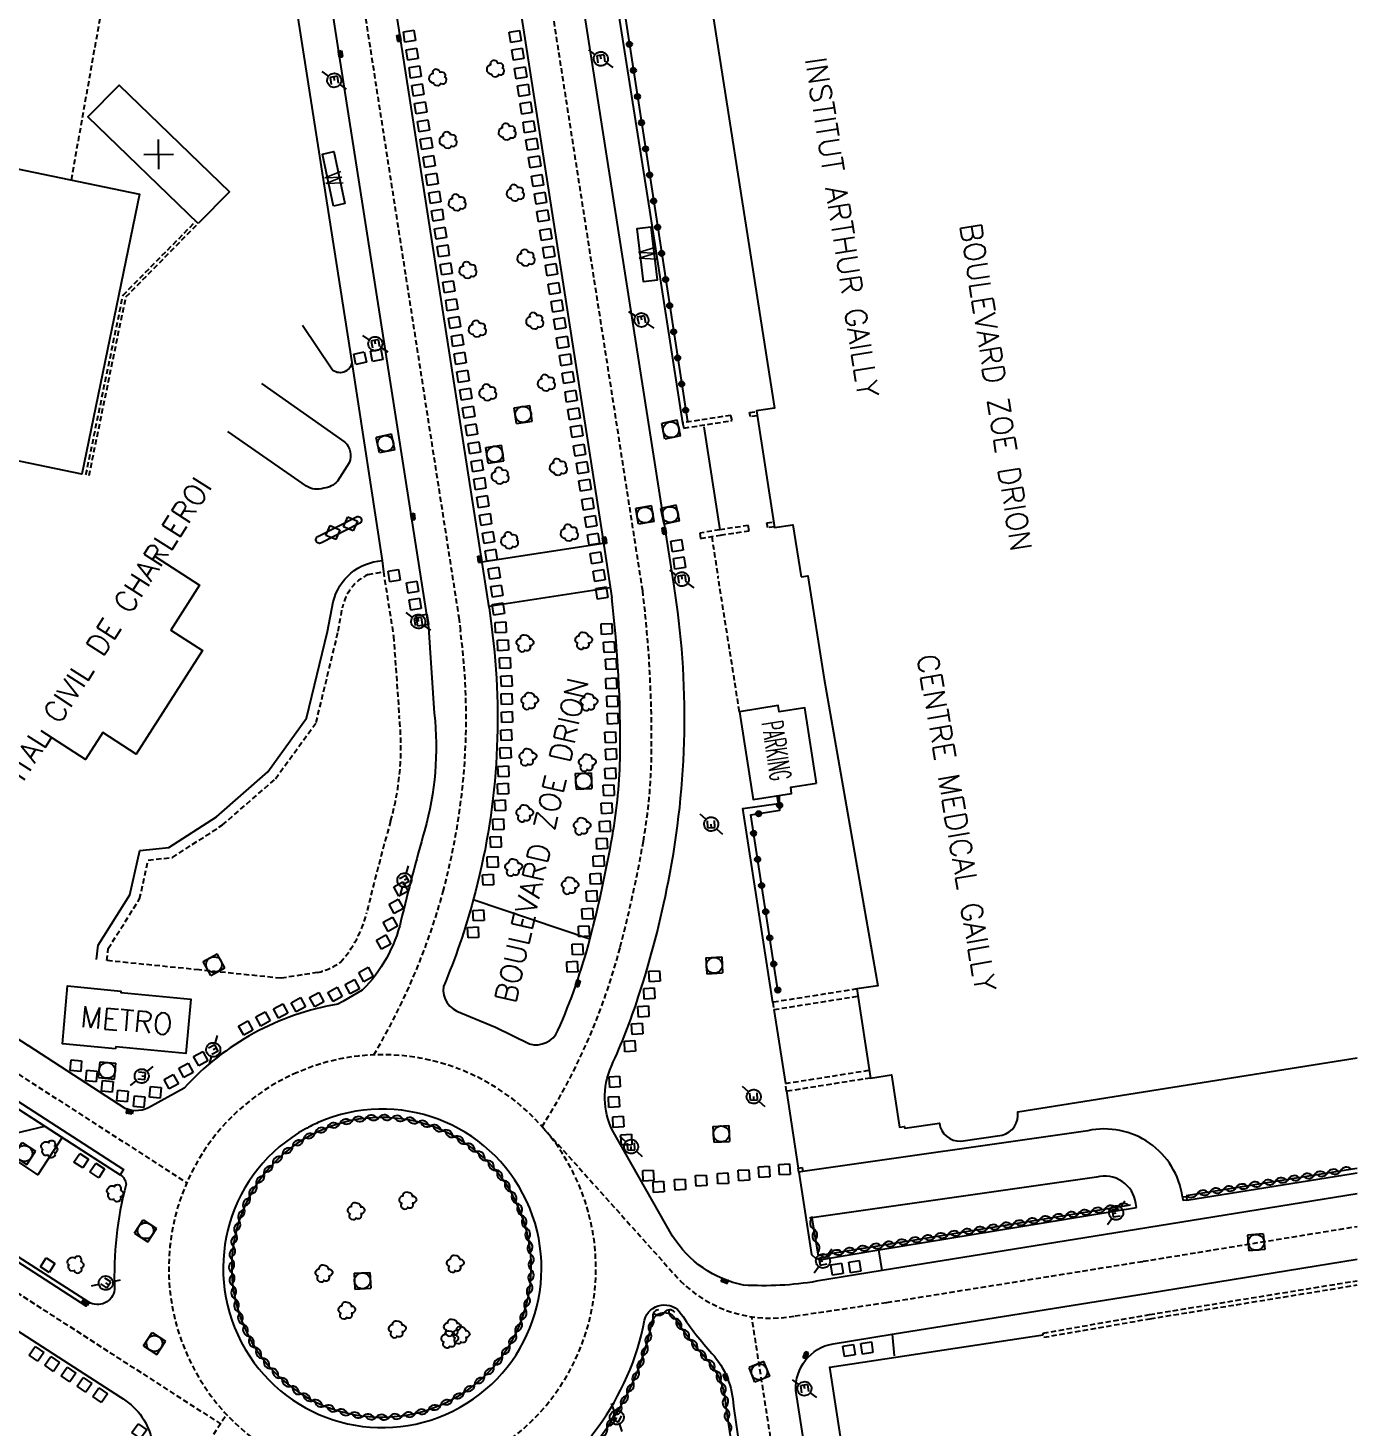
# Model space of a CAD drawing. Header units: millimetres. Extents: x 155000 to 156001, y 122000 to 123001.
# Drawn here: x 155874.3 to 156000, y 122378.2 to 122510.5 of the extents above; entities that cross this region are included whole.
import ezdxf
from ezdxf.enums import TextEntityAlignment as Align

# ---------------------------------------------------------------- set-up
doc = ezdxf.new("R2010")
doc.units = ezdxf.units.MM
doc.linetypes.add('DASHED', pattern=[0.75, 0.5, -0.25])
doc.layers.get('0').update_dxf_attribs({"linetype": 'CONTINUOUS'})
for name, color, linetype in [('W0001', 6, 'DASHED'), ('W0008', 7, 'CONTINUOUS'), ('W0100', 7, 'CONTINUOUS'), ('W0112', 1, 'DASHED'), ('W0300', 7, 'CONTINUOUS'), ('W0310', 3, 'CONTINUOUS'), ('W0322', 7, 'CONTINUOUS'), ('W0334', 7, 'CONTINUOUS'), ('W0400', 7, 'CONTINUOUS'), ('W0420', 7, 'CONTINUOUS'), ('W0471', 7, 'CONTINUOUS'), ('W0984', 7, 'CONTINUOUS'), ('W0989', 7, 'CONTINUOUS'), ('W0991', 7, 'CONTINUOUS')]:
    doc.layers.add(name, color=color, linetype=linetype)
doc.styles.get("Standard").update_dxf_attribs({"font": 'romans.shx', "width": 0.85})

# ---------------------------------------------------------------- blocks, each defined once
blk = doc.blocks.new('T420')
for p, q in [((0.7499999999708962, 0.75), (-0.7500000000291038, 0.75)), ((-0.7500000000291038, 0.75), (-0.7500000000291038, -0.75)), ((0.75, 0.75), (0.75, -0.75)), ((0.7499999999708962, -0.75), (-0.7500000000291038, -0.75))]:
    blk.add_line(p, q)
blk.add_ellipse((0, 0), major_axis=(-0.5303300858918937, 0.5303300858918937), ratio=0.9999999999925214, start_param=3.926990816990981, end_param=10.21017612417057)
blk = doc.blocks.new('T400')
for p, q in [((-0.15, 0.3), (0.15, 0.3)), ((-0.15, -0.25), (-0.15, 0.3)), ((-0.15, 0.15), (0.15, 0.15)), ((-0.15, 0), (0.15, 0)), ((0.15, 0.3), (0.15, -0.25)), ((-0.15, -0.15), (0.15, -0.15)), ((-0.15, -0.25), (-0.15, -0.3)), ((-0.15, -0.3), (0.15, -0.3)), ((0.15, -0.3), (0.15, -0.25))]:
    blk.add_line(p, q)
blk = doc.blocks.new('t112o')
at = {"color": 0, "linetype": 'Continuous'}
for p, q in [((-0.5, 0.5), (0.5, 0.5)), ((-0.5, -0.5), (-0.5, 0.5)), ((0.5, 0.5), (0.5, -0.5)), ((0.5, -0.5), (-0.5, -0.5))]:
    blk.add_line(p, q, dxfattribs=at)
blk = doc.blocks.new('T300')
for p, q in [((-0.7999991999999999, 0.5142852), (-0.8571420000000001, 0.3428568)), ((-0.8571420000000001, 0.3428568), (-0.8571420000000001, 0.1714284)), ((-0.8571420000000001, 0.1714284), (-0.7428564, 0.05714279999999999)), ((-0.6857135999999999, 0.6285708), (-0.7999991999999999, 0.5142852)), ((-0.7999991999999999, -0.05714279999999999), (-0.7428564, 0.05714279999999999)), ((-0.7428564, 0.05714279999999999), (-0.6857135999999999, 0.1142856)), ((-0.5714279999999999, 0.6857135999999999), (-0.6857135999999999, 0.6285708)), ((-0.4571423999999999, 0.6857135999999999), (-0.5714279999999999, 0.6857135999999999)), ((-0.285714, 0.6285708), (-0.4571423999999999, 0.6857135999999999)), ((-0.285714, 0.6285708), (-0.1714284, 0.7428564)), ((-0.2285712, 0.5714279999999999), (-0.285714, 0.6285708)), ((-0.1714284, 0.7428564), (-0.05714279999999999, 0.7999991999999999)), ((-0.05714279999999999, 0.7999991999999999), (0.05714279999999999, 0.7999991999999999)), ((0.05714279999999999, 0.7999991999999999), (0.2285712, 0.7428564)), ((0.2285712, 0.7428564), (0.3428568, 0.6285708)), ((0.3428568, 0.6285708), (0.3999996, 0.5142852)), ((0.4571423999999999, 0.4571423999999999), (0.3428568, 0.4571423999999999)), ((0.3999996, 0.5142852), (0.3999996, 0.4571423999999999)), ((0.5714279999999999, 0.3999996), (0.4571423999999999, 0.4571423999999999)), ((0.5714279999999999, 0.3999996), (0.6857135999999999, 0.285714)), ((0.6857135999999999, 0.285714), (0.7428564, 0.1714284)), ((0.7428564, 0.05714279999999999), (0.6857135999999999, -0.1714284)), ((0.7428564, 0.1714284), (0.7428564, 0.05714279999999999)), ((-0.7999991999999999, -0.1714284), (-0.7999991999999999, -0.05714279999999999)), ((-0.7999991999999999, -0.2285712), (-0.7999991999999999, -0.1714284)), ((-0.7428564, -0.3428568), (-0.7999991999999999, -0.2285712)), ((-0.6857135999999999, -0.3999996), (-0.7428564, -0.3428568)), ((-0.5142852, -0.4571423999999999), (-0.6857135999999999, -0.3999996)), ((-0.3999996, -0.4571423999999999), (-0.5142852, -0.4571423999999999)), ((-0.3999996, -0.4571423999999999), (-0.3428568, -0.4571423999999999)), ((-0.3428568, -0.4571423999999999), (-0.3428568, -0.3999996)), ((-0.3428568, -0.5142852), (-0.3428568, -0.4571423999999999)), ((-0.285714, -0.6285708), (-0.3428568, -0.5142852)), ((-0.1714284, -0.7428564), (-0.285714, -0.6285708)), ((-0.05714279999999999, -0.7999991999999999), (-0.1714284, -0.7428564)), ((0.05714279999999999, -0.7999991999999999), (-0.05714279999999999, -0.7999991999999999)), ((0.1714284, -0.7428564), (0.05714279999999999, -0.7999991999999999)), ((0.2285712, -0.6857135999999999), (0.1714284, -0.7428564)), ((0.285714, -0.4571423999999999), (0.2285712, -0.4571423999999999)), ((0.285714, -0.6285708), (0.2285712, -0.6857135999999999)), ((0.4571423999999999, -0.3999996), (0.285714, -0.4571423999999999)), ((0.3428568, -0.5142852), (0.285714, -0.6285708)), ((0.3428568, -0.5142852), (0.3428568, -0.4571423999999999)), ((0.5714279999999999, -0.3428568), (0.4571423999999999, -0.3999996)), ((0.6285708, -0.285714), (0.5714279999999999, -0.3428568)), ((0.6857135999999999, -0.1714284), (0.6285708, -0.285714))]:
    blk.add_line(p, q)
blk = doc.blocks.new('T471')
for p, q in [((-0.333334, 0.333334), (-0.333334, -0.333334)), ((-0.333334, 0.333334), (0.333334, 0.333334)), ((-0.333334, 0), (0, 0)), ((0.500001, 0.500001), (1.000002, 1.000002)), ((-0.500001, -0.500001), (-1.000002, -1.000002)), ((-0.333334, -0.333334), (0.333334, -0.333334))]:
    blk.add_line(p, q)
blk.add_ellipse((0, 0), major_axis=(0.4714054636000732, 0.4714054636000732), ratio=1, start_param=5.497787143782138, end_param=11.78097245096172)
blk = doc.blocks.new('t310o')
at = {"color": 0, "linetype": 'Continuous'}
for centre, start, end in [((-0.4999987064074958, 0.3750017247803044), 216.8699, 323.1304), ((0.5000012935925042, -0.3749982752196956), 36.8699, 143.1303)]:
    blk.add_arc(centre, 0.625, start, end, dxfattribs=at)
blk = doc.blocks.new('t322o')
at = {"color": 0, "linetype": 'Continuous'}
for radius in [0.25, 0.150337]:
    blk.add_circle((0, 0), radius, dxfattribs=at)
blk = doc.blocks.new('t991o')
at = {"color": 0, "linetype": 'Continuous'}
for p, q in [((-1, 1), (1, -1)), ((-1, -1), (1, 1))]:
    blk.add_line(p, q, dxfattribs=at)

msp = doc.modelspace()

# ---------------------------------------------------------------- linework, layer by layer
at = {"layer": 'W0001'}
msp.add_line((155949.1647414594, 122347.658268923), (155942.7562911717, 122388.6730963381), dxfattribs=at)
for points in [[(155932.44955, 122457.2924), (155921.4102617521, 122528.1559095324), (155918.3177271657, 122547.8524231566), (155905.0772499443, 122632.8850538712), (155899.0080375412, 122671.787539281), (155890.2622931431, 122688.8061915569)], [(155884.4535130844, 122688.0111165907), (155881.1718870843, 122672.0390495929), (155890.536484544, 122612.2106463129), (155915.0538, 122454.7841)], [(155872.7858533316, 122412.0140660714), (155889.3235159708, 122401.3505603281)], [(155863.146258667, 122397.4946338065), (155892.5069553323, 122378.5628195382)]]:
    msp.add_lwpolyline(points, dxfattribs=at)
for points in [[(155922.929409395, 122406.6530702419, 0.07769470538932331), (155930.3238902306, 122423.6257156022, 0.0204250251910115), (155932.5065857594, 122433.6231992737, 0.04026574343953638), (155933.2790193394, 122441.8498826426, 0.03282134870925787), (155932.44955, 122457.2924, 0.03282134870925787)], [(155915.0538, 122454.7841), (155915.206719343, 122453.5421392853, -0.09954949020885447), (155913.5617454217, 122428.8641897372, -0.06827633111244684), (155907.0117142381, 122413.4298368307, 0.3858903528674036)], [(155922.929409395, 122406.6530702419), (155935.9865736148, 122392.0797814559, 0.247681083815321), (155946.8568378898, 122388.7525191256), (155955.5399422449, 122390.0262487532), (155955.5399422449, 122390.0262487532), (155979.7760505373, 122393.9189879244), (156000, 122397.2155642616)], [(155881.9790007517, 122361.9693278728), (155885.0711342775, 122366.7839742592), (155893.0727151276, 122379.4590214566, -0.4146805340728321)]]:
    msp.add_lwpolyline(points, format="xyb", dxfattribs=at)
msp.add_lwpolyline([(155899.0673256762, 122411.4494588835, 113.8767783330052), (155899.711778303, 122411.7456994492, 0.008781421591290021)], format="xyb", close=True, dxfattribs=at)
at = {"layer": 'W0008'}
for points in [[(155917.9113, 122455.722), (155909.7297, 122508.2833), (155905.271, 122536.7269), (155902.1627, 122556.7659), (155901.5535, 122560.5538), (155893.8939, 122610.3296), (155884.5089, 122670.142, -0.3678190154279645), (155888.9488, 122676.1417, -0.417262870643471), (155896.0474, 122671.3284), (155905.2573, 122612.3544), (155913.0777, 122562.2716), (155913.6318, 122558.6271), (155920.6653, 122513.5712), (155928.5977, 122462.6642), (155929.5203, 122456.6293)], [(155868.2229, 122647.0514), (155875.8739, 122659.15, -0.6088160335352614), (155880.2602, 122658.4148), (155883.5713, 122637.3666), (155887.5478, 122611.7417), (155893.7494606347, 122571.7939332077), (155893.9965, 122570.216), (155899.182, 122537.2976), (155903.8132, 122507.4491), (155912.1963, 122453.8462)], [(155868.2229, 122647.0514), (155848.2393, 122615.5187), (155830.4347, 122587.3991), (155816.0378, 122564.7912), (155798.9154, 122537.8153), (155769.1779, 122490.8932, 0.1788656317342895), (155768.1889, 122487.9234), (155768.5537999998, 122484.4106, 0.2374774526673518), (155769.5723, 122482.2792), (155778.8308, 122476.1832), (155805.098, 122459.1971), (155846.3921, 122432.4478), (155874.3238628898, 122414.3306599096)], [(155935.3788, 122457.9555), (155929.8731, 122493.1519), (155926.8935, 122512.293), (155924.3601004209, 122528.6163972882, -0.4402220285830384), (155930.0603, 122535.9358), (155951.441, 122539.1825), (155992.0639, 122545.4233), (156000, 122546.6196271188)], [(155880.0528, 122390.0697), (155879.7988826035, 122389.6766507786), (155864.4762, 122399.5754), (155830.9303, 122421.2467), (155807.77, 122436.2204), (155786.682, 122449.8331), (155786.682, 122449.8331), (155764.9197726283, 122463.8708675201), (155764.3029710084, 122463.4715166484, -0.1725135555996131), (155759.333, 122469.0611, -0.3520826237197799), (155760.5687, 122476.6659, -0.2262107442882052), (155769.3333, 122476.9481), (155771.7602889638, 122475.5384099667), (155771.6765752138, 122474.839783849), (155804.2981, 122453.7668), (155844.0838, 122428.0221), (155873.2673, 122409.1076), (155883.3300999776, 122402.5856670524), (155883.0197999996, 122402.1069000002)], [(156000, 122400.310531539), (155979.1477, 122396.9163), (155955.1064, 122393.0373), (155948.8895, 122392.0314, -0.05856531883526762), (155941.9938, 122391.6708, -0.2087108191429239), (155935.2779, 122396.3076), (155929.5469, 122406.3573, -0.09977119322354128), (155928.8622, 122409.2357, -0.1164063172391857), (155929.4867, 122412.3627, 0.02823755730623759), (155932.0304, 122418.874, 0.03121377933731855), (155934.8725, 122429.8415, 0.0897230698353342), (155935.3788, 122457.9555, 0.0897230698353342)], [(155917.9113, 122455.722), (155918.1486997894, 122453.9324106933, -0.09954947088008564), (155916.4258999896, 122428.0869000028, -0.03352565806547433), (155913.6032, 122419.9003, 0.3697203393761436), (155915.2489, 122417.4142), (155918.534, 122416.0627), (155921.7419, 122414.4752, 0.3744413429200018), (155924.4316997254, 122415.7334001215, 0.04024877072684942), (155927.4527, 122424.3766, 0.02042503231628125), (155929.5837, 122434.1373, 0.04025720049735917), (155930.3115, 122441.8872, 0.03281761484815642), (155929.5203, 122456.6293, 0.03281761484815642)], [(155912.1963, 122453.8462), (155912.7343, 122445.7247999997, -0.09712560290759205), (155911.8127, 122434.6275, 0.01029494944761823), (155909.5817, 122426.1008, -0.1375031681142883), (155905.9235, 122419.5395), (155904.0996, 122418.4929), (155903.6189842825, 122418.2302278013, 0.1682859151539267), (155889.069336034, 122410.2783694707), (155885.9876, 122408.5941, -0.2581297868641126), (155883.5077, 122408.3747), (155874.3238628898, 122414.3306599096)], [(155871.2478437734, 122409.6974722332), (155877.5267, 122405.6262), (155883.0197999996, 122402.1069000002, -0.2407197111747824), (155883.5843000113, 122401.2067999971, 0.07245407871760404), (155882.4932, 122391.2362, -0.5468278671264294), (155880.0528, 122390.0697), (155873.3862, 122394.3437), (155864.783217334, 122399.960267613)], [(155983.4987999968, 122400.0150999995, 0.4351544142090696), (155974.5396, 122406.2609), (155947.5796, 122402.4062)], [(155979.1513, 122399.0157), (155979.0933797593, 122399.3892754144, 0.4471709623661933), (155975.3582474418, 122401.883047453), (155948.2093993252, 122398.0013462351)], [(155861.5093, 122395.029), (155866.4204, 122391.8063), (155870.241, 122389.3442), (155883.0466, 122381.0604, -0.4410741420504951), (155885.1096, 122372.4939), (155884.2986201973, 122371.6776197399)], [(155952.1646585092, 122348.1206060972), (155946.929, 122381.7, -0.3756375722107499), (155950.4468, 122386.1268), (155956.0223, 122387.0231), (155980.2619, 122390.9164), (156000, 122394.1337811472)], [(155935.5544192332, 122345.5606916185), (155935.1011099099, 122348.5020306316, 0.08222829361520094), (155933.1639000255, 122354.4070000133, 0.1554282175268347), (155919.8842, 122367.5788, -0.5050862606509138), (155920.0065, 122370.9781, 0.2218735858259909), (155932.6289, 122388.3667, -0.6469634787066417), (155936.0954, 122388.9326, 0.03836359377513744), (155938.9926, 122385.206, -0.1772722715947578), (155941.0249, 122380.214), (155941.5714, 122376.5327), (155946.1648244096, 122347.1959317487)]]:
    msp.add_lwpolyline(points, format="xyb", dxfattribs=at)
msp.add_lwpolyline([(155900.5524212831, 122406.4333278381, 45.05297677778109), (155901.7496196686, 122407.0259546029, 0.0221960916130446)], format="xyb", close=True, dxfattribs=at)
at = {"layer": 'W0100'}
for points in [[(155879.9093853637, 122570.8366320327), (155884.8061, 122569.8256), (155869.9512150234, 122497.8791825455), (155884.8636, 122494.8002), (155879.4001164037, 122468.3390007248), (155864.4877314271, 122471.4179832703)], [(155953.8608182934, 122520.5854545577), (155953.0882, 122525.5254), (155937.3186, 122523.059), (155944.9242782519, 122474.5813740175), (155943.1933, 122474.3098), (155944.9233, 122463.283), (155946.6542782519, 122463.5545740175), (155947.4292508286, 122458.614997365)], [(155886.3271963583, 122460.5448380123), (155890.5371, 122457.8473), (155887.8048722773, 122453.5832579782), (155890.8103, 122451.6575), (155884.5379, 122441.8685), (155881.3739146681, 122443.8958553577), (155879.7525, 122441.3654), (155875.5425963584, 122444.0629380123)], [(155955.5707482267, 122348.6455412435), (155950.1358, 122383.9107), (155970.3266, 122386.9525)]]:
    msp.add_lwpolyline(points, dxfattribs=at)
for points in [[(155890.3956, 122492.0232), (155879.9823, 122502.1016), (155882.9439, 122505.1085), (155893.3572, 122495.0301)], [(155903.1995072022, 122493.6796071603), (155902.1625072022, 122498.5968071603), (155903.2398, 122498.824), (155904.2768, 122493.9068)], [(155933.2582, 122491.6827), (155931.8774, 122491.5162), (155932.4766295893, 122486.5467332319), (155933.8574295893, 122486.7132332319)], [(155948.8800581746, 122439.1168329018), (155947.7769, 122446.2408), (155945.3360709127, 122445.8628335491), (155945.2438, 122446.4587), (155941.5982, 122445.8767), (155942.8859, 122437.561), (155946.5315, 122438.143), (155946.4392290873, 122438.7388664509)], [(155882.5948, 122414.0083), (155877.5617, 122414.4735), (155878.0542, 122419.9494), (155883.0927, 122419.466), (155883.0808953132, 122419.3429592171), (155889.7064, 122418.7073), (155889.2457, 122413.5474), (155882.6201953132, 122414.1830592171)]]:
    msp.add_lwpolyline(points, close=True, dxfattribs=at)
msp.add_lwpolyline([(155947.4292508286, 122458.614997365), (155948.0670491091, 122458.7153375964), (155949.6024, 122448.9561), (155954.6699, 122419.9711), (155952.7023, 122419.6623), (155953.9906, 122411.2456), (155955.9767175922, 122411.5496045735), (155956.7352, 122406.5943), (155957.21712306, 122406.668065428), (155957.2432, 122406.4977), (155960.5006993812, 122406.9707999101, 0.3863678804142519), (155962.5343, 122405.2803), (155966.4480947474, 122405.8487163607, 0.386367880414252), (155967.9167853764, 122408.0478683041), (156000, 122413.1411819674)], format="xyb", dxfattribs=at)
at = {"layer": 'W0112'}
msp.add_line((155882.8101589128, 122520.9820565612), (155878.3878021665, 122496.1372677144), dxfattribs=at)
for points in [[(155879.7918535746, 122468.2581181621), (155883.2993528989, 122485.2459313297), (155890.1818640721, 122492.2337159214)], [(155880.0856564527, 122468.1974562402), (155883.5752449661, 122485.0985222747), (155890.3956, 122492.0232)], [(155943.2653821893, 122473.850357292), (155942.6544, 122473.7545), (155942.5573, 122474.1503), (155943.203141996, 122474.2281295433)], [(155944.9110253486, 122463.3612370672), (155944.2836, 122463.2628), (155944.1957, 122463.7146), (155944.8397334259, 122463.8156427166)], [(155938.9714027666, 122462.4276285232), (155939.5674, 122458.6409)], [(155941.5982, 122445.8767), (155939.5674, 122458.6409)], [(155952.7023, 122419.6623), (155944.7428, 122418.3993), (155944.8504337696, 122417.7209856776), (155952.8062162958, 122418.9833957951)], [(155953.9906, 122411.2456), (155946.0571, 122409.9886), (155945.9397850749, 122410.7290279697), (155953.8771723122, 122411.9866438716)], [(155970.3266, 122386.9525), (155970.3216, 122387.133), (155980.3729, 122388.8855), (156000, 122392.083500535)], [(155970.3903057187, 122386.7389447701), (155980.4394183554, 122388.4910633911), (156000, 122391.6782255579)]]:
    msp.add_lwpolyline(points, dxfattribs=at)
for points in [[(155940.766, 122473.8906), (155936.2212, 122473.1764), (155936.3472, 122472.6829), (155940.892, 122473.3971)], [(155937.9171131068, 122462.2508789845), (155939.8149043846, 122462.5690398711), (155942.5033833651, 122462.9713782531), (155942.428, 122463.4751), (155939.7351, 122463.0721), (155937.8329, 122462.7532)], [(155947.5213, 122402.7866), (155947.5796, 122402.4062), (155947.1992, 122402.3479), (155947.1409, 122402.7283)], [(155983.5215698009, 122400.0178919415), (155983.8837698009, 122400.0503919415), (155983.9153, 122399.699), (155983.5531, 122399.6665)]]:
    msp.add_lwpolyline(points, close=True, dxfattribs=at)
for points in [[(155903.6511, 122453.4923), (155904.055, 122455.7638, -0.2361919569391416), (155906.4692, 122458.8363), (155907.921, 122459.1117), (155908.8816, 122453.0007)], [(155908.8816, 122453.0007), (155909.4189289093, 122445.4092842196, -0.09764769820263218), (155908.6093055134, 122435.5365263092, 0.01029494926427727), (155906.3435994749, 122426.8771826741, -0.127441188161787), (155903.8498226955, 122422.1887241261, -0.09751521971280815), (155901.7069, 122421.2213), (155898.2148, 122420.6763), (155890.5002, 122421.4644), (155881.7594, 122422.343), (155881.8933, 122423.4757), (155884.8712, 122428.1831), (155885.6799, 122431.8536), (155887.9632, 122432.0937), (155892.7108, 122435.1715), (155897.7188, 122439.5408), (155901.5599, 122444.8443), (155903.6511, 122453.4923)]]:
    msp.add_lwpolyline(points, format="xyb", dxfattribs=at)
at = {"layer": 'W0310'}
msp.add_lwpolyline([(155900.9640652997, 122405.7851961566, 42.96864121683855), (155902.1492278787, 122406.3611271684, 0.02327278619199437)], format="xyb", close=True, dxfattribs=at)
for points in [[(155983.845894896, 122400.1303713902), (155999.5579021049, 122402.6583403712), (156000, 122402.7298767389, 0.3534114743408889)], [(155924.093, 122365.8713, 0.03537431386030196), (155920.2848329375, 122368.1861707981, -0.4840153321974656), (155920.3899840331, 122370.3637231506, 0.2212143596915211), (155933.3336380183, 122388.2015675424, -0.6405051648624924), (155935.4920396865, 122388.5337157075, 0.03836359208055133), (155938.4572636552, 122384.7196181082, -0.1787018631597911), (155940.3033682441, 122380.1487430535), (155940.7407650774, 122377.2023771572)]]:
    msp.add_lwpolyline(points, format="xyb", dxfattribs=at)
msp.add_lwpolyline([(155948.3969, 122398.1986), (155949.0548, 122394.4594), (155978.5683, 122399.2478)], dxfattribs=at)
at = {"layer": 'W0322'}
for points in [[(155941.2867, 122524.8702), (155939.6688, 122534.442), (155930.7619, 122533.1788), (155929.2201, 122532.8106), (155928.0101, 122531.9065), (155927.8602, 122530.534), (155933.6166, 122493.2413), (155936.674, 122473.3107)], [(155945.2258, 122419.5592), (155942.6601, 122436.11), (155945.4094, 122436.5589), (155945.368188424, 122437.9572837017)]]:
    msp.add_lwpolyline(points, dxfattribs=at)
at = {"layer": 'W0334'}
for points in [[(155890.6552, 122569.0075), (155893.3016, 122553.5234), (155898.2514, 122521.5392), (155904.9233, 122478.8843), (155907.8144, 122460.1541), (155907.921, 122459.1117)], [(155771.6103729502, 122474.2872983807), (155804.026629664, 122453.3469144271), (155843.8120132439, 122427.6024191776), (155871.2478437734, 122409.6974722332), (155882.6002187064, 122402.3788403216)], [(155938.2405, 122472.8011), (155939.7351, 122463.0721)], [(155928.7335962674, 122461.7752769739), (155917.2423040086, 122460.019851154)], [(155917.8911182216, 122455.8516544084), (155929.3675990851, 122457.6281453839)], [(155880.7918420615, 122422.4573780418), (155880.9517025148, 122423.8096852522), (155883.9564858101, 122428.5595817846), (155884.8795391929, 122432.7491050218), (155887.6291152574, 122433.0382361973), (155892.1225723055, 122435.9512790195), (155896.9947463318, 122440.2020757393), (155900.6580761648, 122445.260124155), (155902.6428, 122453.4678)], [(155944.7428, 122418.3993), (155941.9121, 122436.7213), (155945.2778, 122437.1861), (155945.1588895617, 122437.9238702888)], [(155927.4527, 122424.3766), (155916.4259, 122428.0869)], [(155944.8504337696, 122417.7209856776), (155945.9397850749, 122410.7290279697)], [(155946.0571, 122409.9886), (155947.1409, 122402.7283)], [(155877.5267, 122405.6262), (155875.2378, 122402.0958), (155870.3093, 122405.3632), (155875.9143, 122406.6968)], [(155947.1974, 122402.3535), (155948.4092, 122394.5644), (155948.8136, 122394.1759), (155949.3542, 122394.1037), (155954.79, 122395.0107), (155979.1513, 122399.0157)], [(155955.1064, 122393.0373), (155954.79, 122395.0107)], [(155956.0223, 122387.0231), (155956.2315, 122384.9925)]]:
    msp.add_lwpolyline(points, dxfattribs=at)
for points in [[(155941.9614181495, 122523.7851469336), (155940.0757, 122535.1262), (155930.0581, 122533.5932, 0.448511337032474), (155927.165, 122530.844), (155933.0801, 122493.285), (155936.2212, 122473.1764)], [(155904.9233000001, 122478.8843, -0.6170943592392069), (155903.0308, 122478.2477), (155900.2658919357, 122482.3823982039)], [(155896.4079, 122476.891), (155904.2728, 122471.3655, -0.3019986241844988), (155904.6901, 122469.414), (155903.5901, 122467.6689, -0.1821167313876275), (155902.2818, 122466.9938, -0.2268024305090553), (155900.6357, 122467.2047), (155893.2181126411, 122472.3507124968)], [(155902.6428, 122453.4678), (155903.1691, 122456.2509, -0.331310030311925), (155907.8144, 122460.1541)], [(155983.9153, 122399.699), (155999.6275, 122402.227), (156000, 122402.2872746524, 0.3568284114561902)]]:
    msp.add_lwpolyline(points, format="xyb", dxfattribs=at)
msp.add_lwpolyline([(155901.7116, 122462.4424), (155905.3658, 122464.2943, -1.022857632943), (155905.6374999998, 122463.6514000005), (155902.0694103843, 122461.8431395991, -1.022857632943)], format="xyb", close=True, dxfattribs=at)

# ---------------------------------------------------------------- block references
at = {"layer": 'W0112'}
for p, rotation in [((155910.3802, 122509.7344), 278.817029137621), ((155920.3876999999, 122509.7067), 278.9444680935), ((155910.6486, 122508.0333), 278.817029137621), ((155920.6368999999, 122508.0436), 278.9444680935), ((155910.914, 122506.3509), 278.817029137621), ((155920.9019999999, 122506.271), 278.9444680935), ((155911.1824, 122504.6498), 278.817029137621), ((155921.1820999999, 122504.6117), 278.9444680935), ((155911.4478, 122502.9674), 278.817029137621), ((155921.4312999999, 122502.9486), 278.9444680935), ((155911.7161999999, 122501.2663), 278.817029137621), ((155921.6963999999, 122501.176), 278.9444680935), ((155911.9815999999, 122499.5839), 278.817029137621), ((155921.9764999999, 122499.5167), 278.9444680935), ((155912.2499999999, 122497.8828), 278.817029137621), ((155922.2256999999, 122497.8536), 278.9444680935), ((155912.5153999999, 122496.2004), 278.817029137621), ((155922.4907999999, 122496.081), 278.9444680935), ((155912.7837999999, 122494.4993), 278.817029137621), ((155922.7708999999, 122494.4217), 278.9444680935), ((155913.0491999999, 122492.8168999999), 278.817029137621), ((155923.0200999999, 122492.7586), 278.9444680935), ((155913.3175999999, 122491.1157999999), 278.817029137621), ((155923.2851999999, 122490.986), 278.9444680935), ((155913.5829999999, 122489.4333999999), 278.817029137621), ((155923.5652999999, 122489.3267), 278.9444680935), ((155913.8513999998, 122487.7322999999), 278.817029137621), ((155923.8144999999, 122487.6636), 278.9444680935), ((155914.1167999998, 122486.0498999999), 278.817029137621), ((155924.0795999999, 122485.891), 278.9444680935), ((155914.3851999998, 122484.3487999999), 278.817029137621), ((155924.3596999999, 122484.2317), 278.9444680935), ((155914.6505999998, 122482.6663999999), 278.817029137621), ((155924.6088999999, 122482.5686), 278.9444680935), ((155914.9189999998, 122480.9652999999), 278.817029137621), ((155924.874, 122480.796), 278.9444680935), ((155905.716, 122479.3007), 281.908740228477), ((155907.283, 122479.5648), 281.908740228477), ((155915.1843999998, 122479.2828999999), 278.817029137621), ((155925.1541, 122479.1367), 278.9444680935), ((155915.4527999998, 122477.5817999999), 278.817029137621), ((155925.4032999999, 122477.4736), 278.9444680935), ((155915.7181999998, 122475.8993999999), 278.817029137621), ((155925.6684, 122475.701), 278.9444680935), ((155915.9865999997, 122474.1982999999), 278.817029137621), ((155925.9485, 122474.0417), 278.9444680935), ((155916.2519999997, 122472.5158999999), 278.817029137621), ((155926.1977, 122472.3786), 278.9444680935), ((155916.5203999997, 122470.8147999999), 278.817029137621), ((155926.4628, 122470.606), 278.9444680935), ((155916.7887999997, 122469.1136999999), 278.817029137621), ((155926.7429, 122468.9467), 278.9444680935), ((155917.0541999997, 122467.4312999999), 278.817029137621), ((155926.9921, 122467.2836), 278.9444680935), ((155917.3225999997, 122465.7301999999), 278.817029137621), ((155927.2572, 122465.511), 278.9444680935), ((155904.8105, 122463.6247), 246.711644802097), ((155917.5879999997, 122464.0477999999), 278.817029137621), ((155927.5373, 122463.8517), 278.9444680935), ((155903.15, 122462.806), 246.711644802097), ((155917.8563999996, 122462.3466999998), 278.817029137621), ((155927.7865, 122462.1886), 278.9444680935), ((155918.1217999996, 122460.6642999998), 278.817029137621), ((155928.0516, 122460.416), 278.9444680935), ((155935.6893, 122461.5685), 278.89061056477), ((155935.9147, 122459.9308), 278.89061056477), ((155908.9437, 122458.7318), 278.888637872888), ((155918.3901999996, 122458.9631999998), 278.817029137621), ((155928.3317, 122458.7567), 278.9444680935), ((155910.6801, 122457.6512), 278.888637872888), ((155918.6555999996, 122457.2807999998), 278.817029137621), ((155928.5809, 122457.0936), 278.9444680935), ((155910.9286, 122456.0372), 278.888637872888), ((155918.7952, 122455.5864), 278.847559441183), ((155911.6009, 122454.5366), 278.888637872888), ((155919.0136, 122453.8409), 92.54201809080811), ((155929.0343, 122453.6994), 92.54201809080811), ((155919.231, 122452.1603), 92.54201809080811), ((155929.2748, 122451.9783), 92.54201809080811), ((155919.4187, 122450.4751), 92.54201809080811), ((155929.4519, 122450.3793), 92.54201809080811), ((155919.5646, 122448.7676), 92.54201809080811), ((155929.4709, 122448.55), 92.54201809080811), ((155919.5788, 122447.0763), 92.54201809080811), ((155929.5692, 122446.8532), 92.54201809080811), ((155919.6132, 122445.3673), 92.54201809080811), ((155929.6172, 122445.228), 92.54201809080811), ((155919.5405, 122443.6675), 92.54201809080811), ((155929.3916, 122443.4472), 92.54201809080811), ((155919.4691, 122441.9816), 92.54201809080811), ((155929.4525, 122441.8601), 92.54201809080811), ((155919.2736, 122440.2285), 92.54201809080811), ((155929.3889, 122440.0397), 92.54201809080811), ((155919.2369, 122438.5928), 92.54201809080811), ((155929.233, 122438.4403), 92.54201809080811), ((155918.9612, 122437.0126), 92.54201809080811), ((155929.0467, 122436.7468), 92.54201809080811), ((155918.7919, 122435.2231), 92.54201809080811), ((155928.8709, 122435.0299), 92.54201809080811), ((155918.5445, 122433.5589), 92.54201809080811), ((155928.5845, 122433.4118), 92.54201809080811), ((155918.2544, 122431.6687), 92.54201809080811), ((155928.2847, 122431.7511), 92.54201809080811), ((155917.8204, 122429.9838), 92.54201809080811), ((155927.9853, 122430.0831), 92.54201809080811), ((155909.5742, 122429.1224), 208.629039810342), ((155909.1346, 122427.4763), 208.629039810342), ((155927.6281, 122428.4392), 92.54201809080811), ((155916.9149, 122426.6155), 92.54201809080811), ((155927.2242, 122426.7696), 92.54201809080811), ((155908.5878, 122425.7868), 208.629039810342), ((155916.4056, 122425.0077), 92.54201809080811), ((155926.8858, 122425.117), 92.54201809080811), ((155907.948, 122424.0922), 208.629039810342), ((155926.2852, 122423.4072), 92.54201809080811), ((155906.2678, 122421.0313), 208.629039810342), ((155925.7816, 122421.7623), 92.54201809080811), ((155933.563, 122420.862), 93.12069889187237), ((155904.9761, 122419.8738), 208.629039810342), ((155899.8719, 122418.1689), 208.629039810342), ((155901.6213, 122418.6459), 208.629039810342), ((155903.3567, 122419.1429), 208.629039810342), ((155933.0694, 122419.2412), 93.12069889187237), ((155896.5399, 122416.8351), 208.629039810342), ((155898.2088, 122417.5727), 208.629039810342), ((155932.5109, 122417.5301), 93.12069889187237), ((155894.9094, 122415.9633), 208.629039810342), ((155931.9181, 122415.8964), 93.12069889187237), ((155931.2385, 122414.2592), 93.12069889187237), ((155890.6516, 122413.0847), 208.629039810342), ((155878.8408, 122412.4201), 174.719262085939), ((155880.3154, 122411.442), 174.719262085939), ((155889.2482, 122411.968), 208.629039810342), ((155881.8101, 122410.4643), 174.719262085939), ((155887.8557, 122410.8955), 208.629039810342), ((155929.7941, 122410.8829), 93.12069889187237), ((155883.2486, 122409.542), 174.719262085939), ((155884.825, 122409.0152), 174.719262085939), ((155886.36, 122409.8862), 174.719262085939), ((155929.7222, 122408.9802), 93.12069889187237), ((155930.1373, 122407.0993), 93.12069889187237), ((155930.9062, 122405.4131), 93.12069889187237), ((155879.3469, 122403.432), 147.021696685296), ((155880.8581, 122402.5106), 147.021696685296), ((155943.9356, 122402.3809), 93.12069889187237), ((155945.8557, 122402.6103), 93.12069889187237), ((155932.972, 122402.015), 93.12069889187237), ((155933.9473, 122400.9544), 93.12069889187237), ((155935.981, 122401.1695), 93.12069889187237), ((155937.9685, 122401.5492), 93.12069889187237), ((155940.0349, 122401.7545), 93.12069889187237), ((155942.0147, 122402.0481), 93.12069889187237), ((155876.1724, 122393.5497), 147.021696685296), ((155950.8224, 122393.1827), 9.190856817082171), ((155952.5054, 122393.4126), 9.190856817082171), ((155875.1253, 122385.1604), 325.2169737669), ((155951.9569, 122385.489), 278.898873569113), ((155953.6522, 122385.7258), 278.898873569113), ((155876.5929, 122384.2109), 325.2169737669), ((155878.1364, 122383.2044), 325.2169737669), ((155879.642, 122382.2418), 325.2169737669), ((155881.137, 122381.2565), 325.2169737669), ((155884.8396, 122377.8682), 325.2169737669)]:
    msp.add_blockref('t112o', p, dxfattribs=dict(at, rotation=rotation))
at = {"layer": 'W0300'}
for p, rotation in [((155918.4534, 122506.6756), 188.6854372473289), ((155912.9915, 122505.8342), 188.6854372473289), ((155913.9704, 122499.9219), 188.6854372473289), ((155919.5591, 122500.7192), 188.6854372473289), ((155920.3347, 122494.9349), 188.6854372473289), ((155914.8305, 122494.0216), 188.6854372473289), ((155921.3348, 122488.8007), 188.6854372473289), ((155915.8423, 122487.6305), 188.6854372473289), ((155922.167, 122482.8345), 188.6854372473289), ((155916.7384, 122482.0862), 188.6854372473289), ((155917.7246, 122476.0656), 188.6854372473289), ((155923.267, 122476.9735), 188.6854372473289), ((155918.8944, 122468.1955), 188.6854372473289), ((155924.3929, 122469.0176), 188.6854372473289), ((155925.4284, 122462.8055), 188.6854372473289), ((155919.784, 122462.0823), 188.6854372473289), ((155921.3212, 122452.4167), 92.54201809080811), ((155926.8732, 122452.6615), 92.54201809080811), ((155921.7704, 122446.9629), 92.54201809080811), ((155927.3793, 122446.8475), 92.54201809080811), ((155921.59, 122441.6473), 92.54201809080811), ((155927.2082, 122441.1155), 92.54201809080811), ((155921.2962, 122436.3399), 92.54201809080811), ((155926.7191, 122435.1195), 92.54201809080811), ((155920.2405, 122431.2216), 92.54201809080811), ((155925.584, 122429.5074), 92.54201809080811), ((155876.2869, 122404.6251), 147.021696685296), ((155882.5108, 122400.458), 147.021696685296), ((155910.2353, 122399.7343), 93.12069889187237), ((155905.3474, 122398.7343), 93.12069889187237), ((155878.7644, 122393.7061), 147.021696685296), ((155902.3042, 122392.8385), 93.12069889187237), ((155914.7264, 122393.7616), 93.12069889187237), ((155904.4638, 122389.3442), 93.12069889187237), ((155909.2458, 122387.5669), 93.12069889187237), ((155914.4514, 122387.7243), 93.12069889187237), ((155914.2042, 122386.6147), 93.12069889187237), ((155915.2793, 122387.0213), 93.12069889187237)]:
    msp.add_blockref('T300', p, dxfattribs=dict(at, rotation=rotation))
at = {"layer": 'W0310'}
for p, rotation in [((155901.4626243411, 122406.0441479828), 206.3109092252717), ((155902.6061074817, 122406.5480648825), 201.253913171999), ((155903.7895582234, 122406.9492260428), 196.1969171187263), ((155905.0037634151, 122407.2445084281), 191.1399210654537), ((155906.2392704824, 122407.4316132685), 186.082925012181), ((155907.4864610161, 122407.5090839546), 181.0259289589083), ((155908.7356256513, 122407.476317378), 175.9689329056356), ((155909.977039655, 122407.3335686263), 170.9119368523629), ((155911.2010386324, 122407.0819489968), 165.8549407990902), ((155912.3980937647, 122406.7234173457), 160.7979447458175), ((155913.5588859906, 122406.260764838), 155.7409486925449), ((155899.3307884299, 122404.744508327), 216.4249013318171), ((155900.3680108057, 122405.4413983311), 211.3679052785443), ((155914.6743785551, 122405.6975932185), 150.6839526392722), ((155915.7358873607, 122405.0382867721), 145.6269565859995), ((155898.3590319789, 122403.9589032516), 221.4818973850897), ((155916.7351485728, 122404.2879781925), 140.5699605327268), ((155917.6643829536, 122403.4525086239), 135.5129644794541), ((155896.6416087589, 122402.1466546289), 231.5958894916351), ((155897.460306566, 122403.0906990321), 226.5388934383624), ((155918.5163564235, 122402.5383821878), 130.4559684261814), ((155997.2174285181, 122402.2817720213), 9.140218404184823), ((155998.4515566999, 122402.4803359426), 9.140218404184823), ((155895.9093121112, 122401.1341194175), 236.6528855449077), ((155919.2844363782, 122401.5527153486), 125.3989723729088), ((155919.9626433235, 122400.5031815122), 120.3419763196361), ((155989.8126594271, 122401.0903884938), 9.140218404184823), ((155991.046787609, 122401.288952415), 9.140218404184823), ((155992.2809157908, 122401.4875163363), 9.140218404184823), ((155993.5150439726, 122401.6860802575), 9.140218404184823), ((155994.7491721544, 122401.8846441788), 9.140218404184823), ((155995.9833003363, 122402.0832081001), 9.140218404184823), ((155895.2691175444, 122400.0609759736), 241.7098815981805), ((155920.5456974258, 122399.397951288), 115.2849802663634), ((155984.8761466999, 122400.2961328087), 9.140218404184823), ((155986.1102748817, 122400.49469673), 9.140218404184823), ((155987.3444030635, 122400.6932606512), 9.140218404184823), ((155988.5785312453, 122400.8918245725), 9.140218404184823), ((155894.2842144714, 122397.7666888241), 251.8238737047259), ((155894.7260089664, 122398.9355787072), 246.7668776514531), ((155921.029059615, 122398.2456288815), 110.2279842130907), ((155973.686081626, 122398.455687426), 9.215617442664131), ((155974.919947437, 122398.65587524), 9.215617442664131), ((155976.153813248, 122398.856063054), 9.215617442664131), ((155977.387679059, 122399.056250868), 9.215617442664131), ((155893.947173425, 122396.5634061194), 256.8808697579985), ((155921.4089669218, 122397.0551851101), 105.170988159818), ((155948.613506196, 122396.967510338), 279.978868627163), ((155965.049020951, 122397.054372728), 9.215617442664131), ((155966.282886762, 122397.254560542), 9.215617442664131), ((155967.516752572, 122397.454748356), 9.215617442664131), ((155968.750618383, 122397.65493617), 9.215617442664131), ((155969.984484194, 122397.855123984), 9.215617442664131), ((155971.218350005, 122398.055311798), 9.215617442664131), ((155972.452215816, 122398.255499612), 9.215617442664131), ((155893.717509688, 122395.3350981358), 261.9378658112713), ((155921.6824617719, 122395.8358875658), 100.1139921065454), ((155948.830112392, 122395.736420676), 279.978868627163), ((155957.645826086, 122395.853245844), 9.215617442664131), ((155958.879691897, 122396.053433658), 9.215617442664131), ((155960.113557707, 122396.253621472), 9.215617442664131), ((155961.347423518, 122396.453809286), 9.215617442664131), ((155962.581289329, 122396.6539971), 9.215617442664131), ((155963.81515514, 122396.854184914), 9.215617442664131), ((155893.5970111901, 122394.0913272378), 266.9948618645439), ((155921.8474150108, 122394.5972284668), 95.0569960532727), ((155950.242631221, 122394.65211896), 9.215617442664131), ((155951.476497032, 122394.852306774), 9.215617442664131), ((155952.710362842, 122395.052494588), 9.215617442664131), ((155953.944228653, 122395.252682402), 9.215617442664131), ((155955.178094464, 122395.452870216), 9.215617442664131), ((155956.411960275, 122395.65305803), 9.215617442664131), ((155893.5866160109, 122392.8417761685), 272.0518579178166), ((155921.9005822995, 122393.1132276193), 89.0467197823605), ((155893.6864050767, 122391.5961726694), 277.1088539710892), ((155921.8246930627, 122391.8659398585), 83.98972372908781), ((155893.8956015306, 122390.3642137504), 282.165850024362), ((155921.6391549455, 122390.630196543), 78.93272767581512), ((155894.2125767807, 122389.1554901983), 287.2228460776346), ((155921.3454123604, 122389.4156179213), 73.87573162254242), ((155933.4423652654, 122388.4614669821), 60.56869380156292), ((155935.515916774, 122388.4976525204), 303.5474566702932), ((155894.6348631778, 122387.9794119129), 292.2798421309073), ((155920.9457520901, 122388.2316594749), 68.81873556926973), ((155933.1311605026, 122387.2554200563), 76.85975066584612), ((155934.4685690645, 122389.0726817139), 0.9880008225554615), ((155936.2271688688, 122387.4698316194), 305.8190142766758), ((155895.1591732271, 122386.845134651), 297.33683818418), ((155919.841924244, 122385.9921613898), 58.70474346272435), ((155920.4432854856, 122387.0875383074), 63.76173951599704), ((155932.8179848696, 122386.0454105615), 74.11842279468385), ((155936.9786005345, 122386.4710094136), 308.0905718830584), ((155895.7814251805, 122385.7614887489), 302.3938342374527), ((155896.4967748131, 122384.7369103782), 307.4508302907253), ((155919.1463499559, 122384.9540562196), 53.64774740945167), ((155932.4472965655, 122384.8517639907), 71.37709492352165), ((155937.769030812, 122385.5027556641), 310.3621294894411), ((155938.5944578827, 122384.5641225025), 310.5872726024941), ((155897.2996531358, 122383.7793758705), 312.507826343998), ((155918.3619776598, 122383.9813044343), 48.59075135617896), ((155932.0199439946, 122383.6772122742), 68.6357670523593), ((155939.3203866433, 122383.5484874793), 300.5235753165863), ((155898.1838097496, 122382.8963396216), 317.5648223972707), ((155899.1423615047, 122382.0946760591), 322.6218184505434), ((155916.5519081168, 122382.2615847372), 38.47675924963359), ((155917.4949136855, 122383.0814788962), 43.53375530290628), ((155931.5369052497, 122382.5244436393), 65.89443918119713), ((155939.8576713157, 122382.4216280175), 290.4598780306785), ((155900.1678460861, 122381.3806261253), 327.6788145038161), ((155914.4679714012, 122380.8864500702), 28.36276714308829), ((155915.5403022417, 122381.5280048247), 33.41976319636098), ((155930.9992858744, 122381.3960964579), 63.15311131003485), ((155940.189778678, 122381.2182196224), 280.3961807447706), ((155901.2522801073, 122380.7597486912), 332.7358105570888), ((155902.3872212612, 122380.2368772809), 337.7928066103614), ((155903.5638340432, 122379.8160824427), 342.8498026636341), ((155912.1749349131, 122379.898638726), 18.24877503654291), ((155913.3432636791, 122380.3419149707), 23.3057710898156), ((155929.7653491905, 122379.2229345619), 57.6704555677104), ((155930.4083163321, 122380.2947532077), 60.41178343887258), ((155940.3288429972, 122379.9771415738), 278.4440594254935), ((155904.7729585354, 122379.5006400598), 347.9067987169068), ((155906.0051817167, 122379.2930058479), 352.9637947701794), ((155907.250910743, 122379.194796237), 358.0207908234522), ((155908.5004476272, 122379.2067757879), 3.077786876724833), ((155909.7440647381, 122379.3288512399), 8.134782929997524), ((155910.97208053, 122379.5600722369), 13.19177898327021), ((155929.0718560253, 122378.18309362), 54.92912769654811), ((155940.5123976447, 122378.7406919422), 278.4440594254935)]:
    msp.add_blockref('t310o', p, dxfattribs=dict(at, rotation=rotation))
at = {"layer": 'W0322'}
for p, rotation in [((155931.188873045, 122508.969271131), 278.774768712157), ((155931.570249636, 122506.498531991), 278.774768712157), ((155931.951626226, 122504.027792852), 278.774768712157), ((155932.333002817, 122501.557053712), 278.774768712157), ((155932.714379408, 122499.086314572), 278.774768712157), ((155933.095755998, 122496.615575433), 278.774768712157), ((155933.477132589, 122494.144836293), 278.774768712157), ((155933.857047045, 122491.673872161), 278.721317989556), ((155934.23611854, 122489.202778313), 278.721317989556), ((155934.615190034, 122486.731684466), 278.721317989556), ((155934.994261529, 122484.260590619), 278.721317989556), ((155935.373333023, 122481.789496771), 278.721317989556), ((155935.752404518, 122479.318402924), 278.721317989556), ((155936.131476012, 122476.847309077), 278.721317989556), ((155936.510547507, 122474.37621523), 278.721317989556), ((155945.395678226, 122437.024504756), 91.68806752810765), ((155943.401791981, 122436.231101928), 9.273306028655712), ((155942.927950568, 122434.382151393), 98.81183505643541), ((155943.310925473, 122431.911659494), 98.81183505643541), ((155943.693900378, 122429.441167595), 98.81183505643541), ((155944.076875284, 122426.970675696), 98.81183505643541), ((155944.459850189, 122424.500183798), 98.81183505643541), ((155944.842825095, 122422.029691899), 98.81183505643541), ((155945.2258, 122419.5592), 98.81183505643541)]:
    msp.add_blockref('t322o', p, dxfattribs=dict(at, rotation=rotation))
at = {"layer": 'W0400'}
for p, rotation in [((155909.3834, 122509.5367), 8.908947938065968), ((155903.864, 122508.0598), 8.819510206964019), ((155910.7149977924, 122464.3117287582), 8.888637872887983), ((155928.8325, 122462.0616), 188.6919338989103), ((155934.4698, 122462.977), 8.89061056476999), ((155917.0372, 122460.2911), 8.847559441183064), ((155926.3029, 122420.1928), 342.116469573937), ((155883.9024, 122408.0302), 259.62688768775), ((155940.2145, 122392.0586), 69.664419162067), ((155879.7278, 122390.031), 237.021696685296), ((155947.8658, 122385.0367), 159.8969137366988), ((155940.3002, 122382.984), 22.15179757371103)]:
    msp.add_blockref('T400', p, dxfattribs=dict(at, rotation=rotation))
at = {"layer": 'W0420'}
for p, rotation in [((155921.1415, 122473.9741), 188.6854372473289), ((155935.129, 122472.5314), 281.898524147754), ((155908.1247, 122471.2239), 281.908740228477), ((155918.4559, 122470.2205), 188.6854372473289), ((155932.6608, 122464.4703), 278.89061056477), ((155935.0428, 122464.507), 281.898524147754), ((155926.8558, 122439.3205), 92.54201809080811), ((155891.9, 122421.9632), 208.629039810342), ((155939.215, 122421.8985), 93.12069889187237), ((155881.7995, 122411.9623), 174.719262085939), ((155939.8793, 122405.9638), 93.12069889187237), ((155873.9778, 122404.1058), 147.021696685296), ((155885.4315, 122396.8085), 147.021696685296), ((155990.4605, 122395.7073), 5.127386298271643), ((155905.9372, 122392.074), 93.12069889187237), ((155886.2678, 122386.1487), 147.021696685296), ((155943.4764, 122383.4573), 292.151797573711)]:
    msp.add_blockref('T420', p, dxfattribs=dict(at, rotation=rotation))
at = {"layer": 'W0471'}
for p, rotation in [((155928.4862, 122507.595), 278.821951472527), ((155903.2714, 122505.559), 278.819510206964), ((155932.3232, 122482.906), 281.898524147754), ((155907.1568, 122480.6576), 281.908740228477), ((155936.1527, 122458.4069), 278.89061056477), ((155911.2198, 122454.4056), 278.888637872888), ((155938.9299, 122435.244), 93.12069889187237), ((155909.9057, 122429.9503), 208.629039810342), ((155891.8338, 122413.9211), 208.629039810342), ((155885.0663, 122411.4293), 174.719262085939), ((155942.9418, 122409.4905), 93.12069889187237), ((155931.3492, 122404.7679), 93.12069889187237), ((155977.2234, 122398.5), 9.21561744266422), ((155949.4954, 122393.9484), 9.190856817082171), ((155881.6683, 122391.8729), 147.021696685296), ((155947.7407, 122381.8795), 278.898873569113), ((155929.992, 122379.154), 65.2636736668576)]:
    msp.add_blockref('T471', p, dxfattribs=dict(at, rotation=rotation))
at = {"layer": 'W0991', "rotation": 45.93631316233169}
msp.add_blockref('t991o', (155886.66975, 122498.56585), dxfattribs=at)

# ---------------------------------------------------------------- texts
at = {"layer": 'W0984'}
for s, rotation, p in [('INSTITUT ARTHUR GAILLY', 278.8891710713661, (155951.2999232632, 122491.681278944)), ('HOPITAL CIVIL DE CHARLEROI', 57.34987449867577, (155880.4587686356, 122451.3862959905)), ('CENTRE MEDICAL GAILLY', 279.9168949885926, (155962.1275802896, 122435.3714747105)), ('METRO', 354.8978937633015, (155883.6438742101, 122416.6903913974))]:
    msp.add_text(s, height=2, rotation=rotation, dxfattribs=at).set_placement(p, align=Align.MIDDLE)
for s, height, rotation, width, p in [('W', 1.6, 281.9087402288012, 0.8, (155903.2196536011, 122496.2518035802)), ('W', 1.6, 276.8756592344583, 0.8, (155932.8674147947, 122489.1147166159)), ('PARKING', 2, 278.8024332903394, 0.5, (155945.1010298975, 122442.2046431692))]:
    msp.add_text(s, height=height, rotation=rotation, dxfattribs=dict(at, width=width)).set_placement(p, align=Align.MIDDLE)
at = {"layer": 'W0989'}
for rotation, p in [(278.8959988009199, (155965.8580179162, 122476.5575982189)), (77.24403656688877, (155922.8788688497, 122433.7289457432))]:
    msp.add_text('BOULEVARD ZOE DRION', height=2, rotation=rotation, dxfattribs=at).set_placement(p, align=Align.MIDDLE)

doc.saveas('drawing.dxf')
